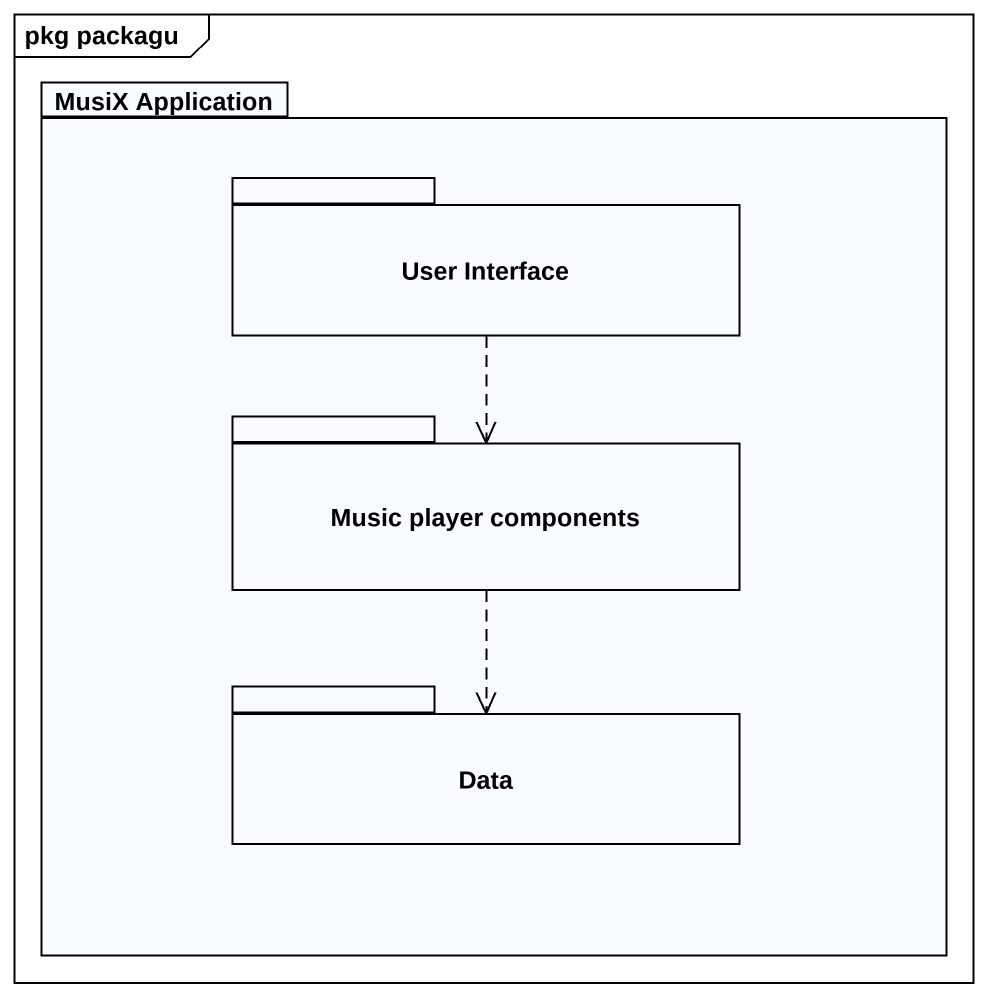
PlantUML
@startuml
mainframe pkg packagu
package "MusiX Application" as MusiX_Application {
  package "User Interface" as User_Interface {
  }
  package "Music player components" as Music_player_components {
  }
  package Data {
  }
}
User_Interface ..> Music_player_components
Music_player_components ..> Data
@enduml
